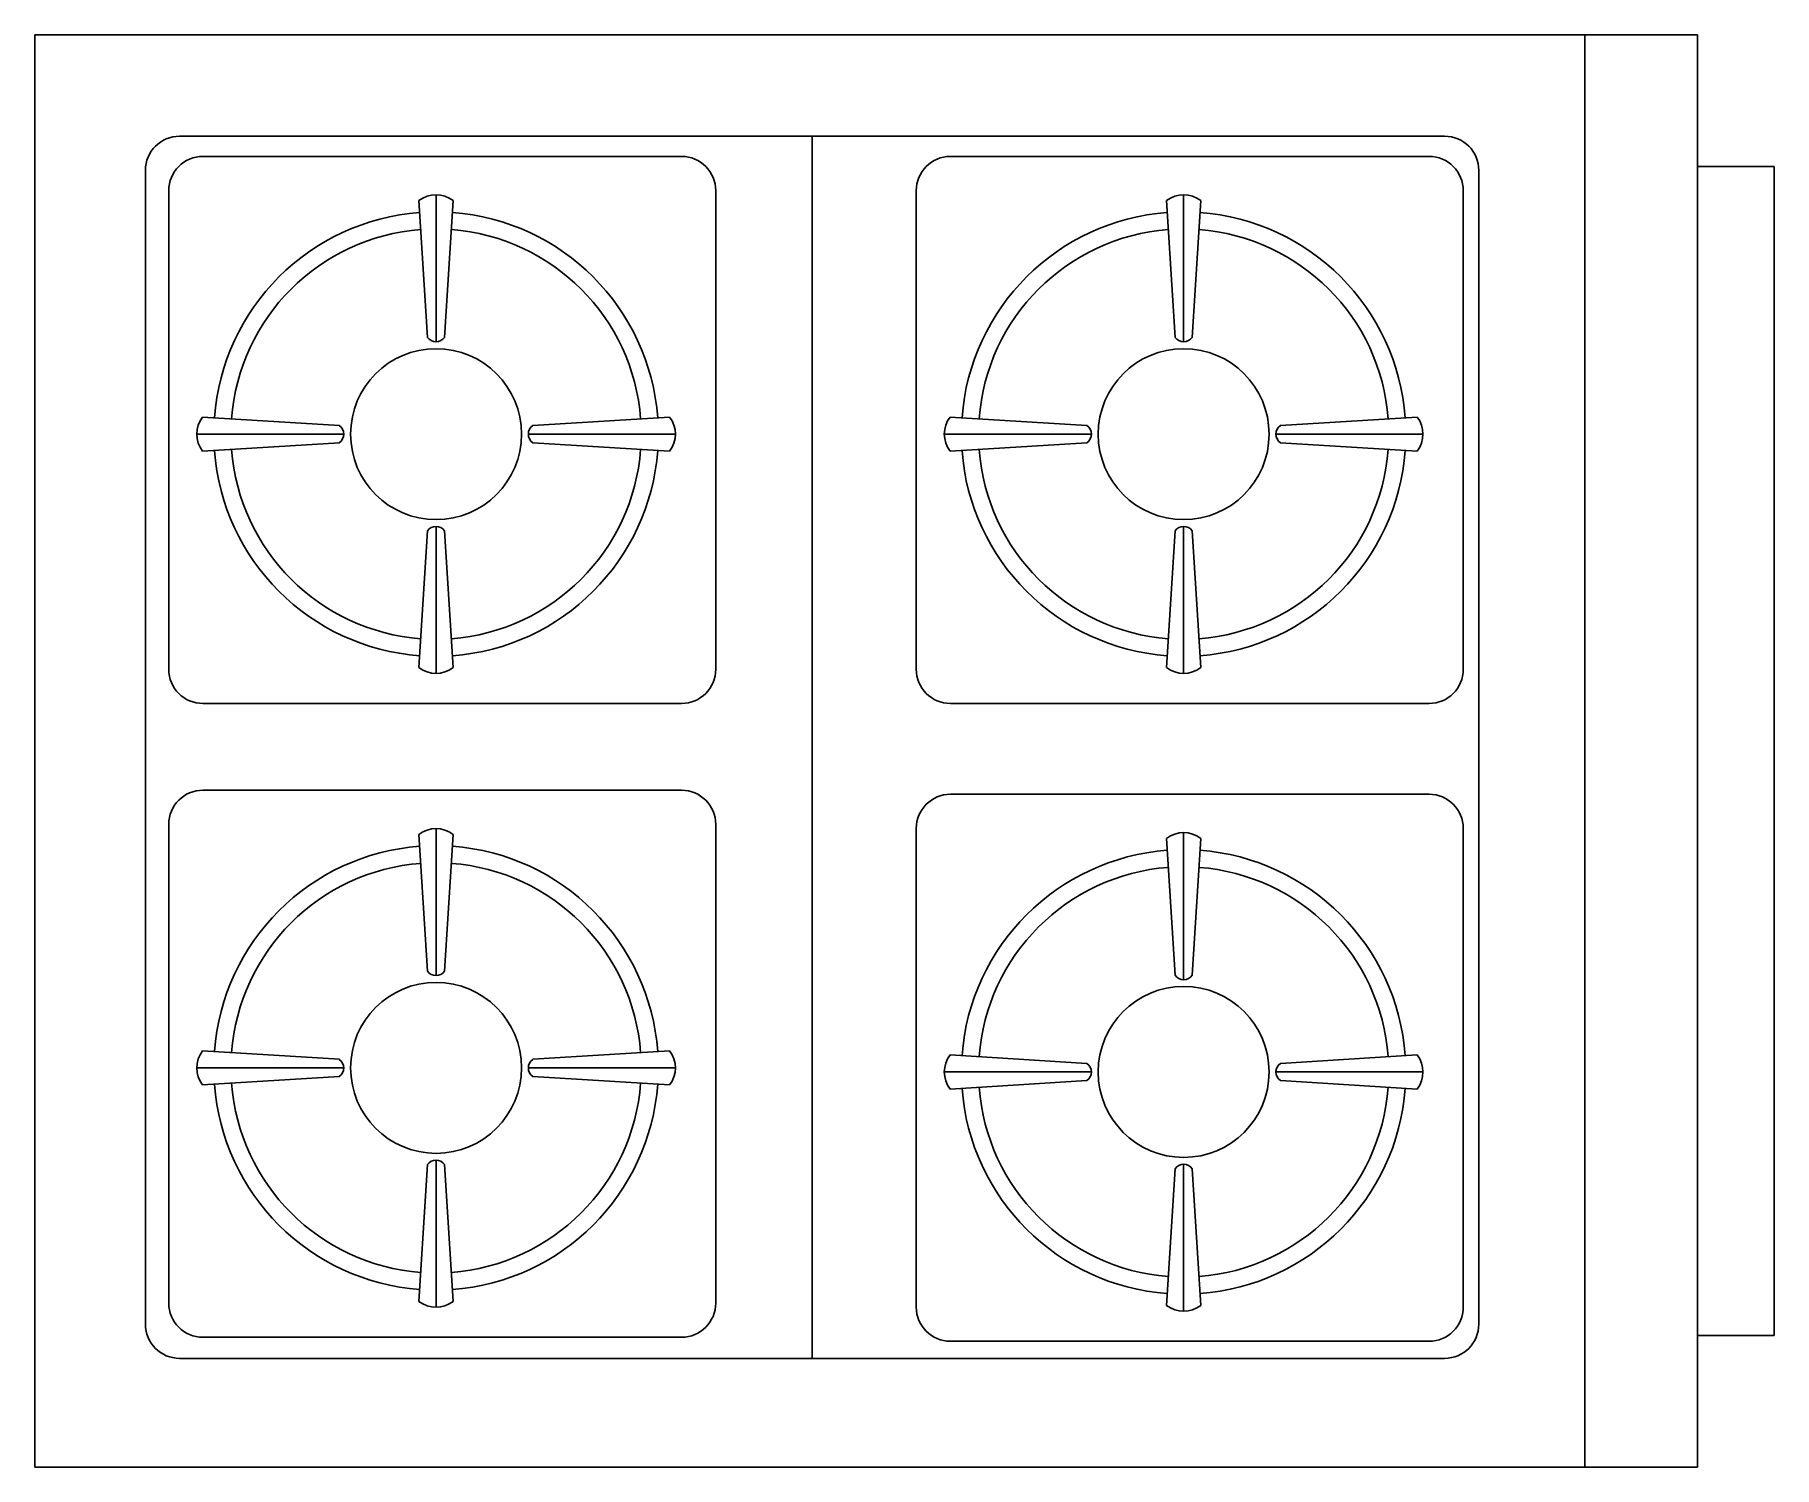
# Model space of a CAD drawing. Header units: millimetres. Extents: x -3023.093 to -3022.413, y 2895.425 to 2895.985.
import ezdxf

# ---------------------------------------------------------------- set-up
doc = ezdxf.new("R2010")
doc.units = ezdxf.units.MM
doc.header["$LTSCALE"] = 10
doc.layers.add('cozinha_fogões', color=2, linetype='Continuous')

msp = doc.modelspace()

# ---------------------------------------------------------------- linework, layer by layer
at = {"layer": 'cozinha_fogões'}
for p, q in [((-3022.44339, 2895.9853), (-3023.09339, 2895.9853)), ((-3023.09339, 2895.9853), (-3023.09339, 2895.4253)), ((-3022.48739, 2895.9853), (-3022.48739, 2895.4253)), ((-3022.44339, 2895.9853), (-3022.44339, 2895.4253)), ((-3022.44339, 2895.9338), (-3022.41339, 2895.9338)), ((-3022.41339, 2895.9338), (-3022.41339, 2895.4768)), ((-3022.41339, 2895.4768), (-3022.44339, 2895.4768)), ((-3022.44339, 2895.4253), (-3023.09339, 2895.4253))]:
    msp.add_line(p, q, dxfattribs=at)
at = {"layer": 'cozinha_fogões', "color": 1}
for p, q in [((-3023.03676, 2895.94566), (-3022.54223, 2895.94566)), ((-3022.78949, 2895.94566), (-3022.78949, 2895.46786)), ((-3022.84055, 2895.93773), (-3023.02767, 2895.93773)), ((-3022.5483, 2895.93773), (-3022.73541, 2895.93773)), ((-3023.05012, 2895.48123), (-3023.05012, 2895.93229)), ((-3022.52886, 2895.93229), (-3022.52886, 2895.48123)), ((-3023.04103, 2895.92437), (-3023.04103, 2895.73725)), ((-3022.82718, 2895.92437), (-3022.82718, 2895.73725)), ((-3022.74878, 2895.92437), (-3022.74878, 2895.73725)), ((-3022.53493, 2895.92437), (-3022.53493, 2895.73725)), ((-3022.9432, 2895.92046), (-3022.93986, 2895.867)), ((-3022.93651, 2895.92046), (-3022.93651, 2895.92274)), ((-3022.93651, 2895.92046), (-3022.93651, 2895.86526)), ((-3022.92983, 2895.92046), (-3022.93317, 2895.867)), ((-3022.65094, 2895.92046), (-3022.6476, 2895.867)), ((-3022.64426, 2895.92046), (-3022.64426, 2895.92274)), ((-3022.64426, 2895.92046), (-3022.64426, 2895.86526)), ((-3022.63758, 2895.92046), (-3022.64092, 2895.867)), ((-3023.0278, 2895.83587), (-3022.97433, 2895.83252)), ((-3022.84523, 2895.83587), (-3022.8987, 2895.83252)), ((-3022.73554, 2895.83587), (-3022.68208, 2895.83252)), ((-3022.55298, 2895.83587), (-3022.60644, 2895.83252)), ((-3023.0278, 2895.82918), (-3023.03007, 2895.82918)), ((-3023.0278, 2895.82918), (-3022.97259, 2895.82918)), ((-3022.84523, 2895.82918), (-3022.90044, 2895.82918)), ((-3022.84523, 2895.82918), (-3022.84295, 2895.82918)), ((-3022.73554, 2895.82918), (-3022.73782, 2895.82918)), ((-3022.73554, 2895.82918), (-3022.68033, 2895.82918)), ((-3022.55298, 2895.82918), (-3022.60819, 2895.82918)), ((-3022.55298, 2895.82918), (-3022.5507, 2895.82918)), ((-3023.0278, 2895.8225), (-3022.97433, 2895.82584)), ((-3022.84523, 2895.8225), (-3022.8987, 2895.82584)), ((-3022.73554, 2895.8225), (-3022.68208, 2895.82584)), ((-3022.55298, 2895.8225), (-3022.60644, 2895.82584)), ((-3022.9432, 2895.7379), (-3022.93986, 2895.79136)), ((-3022.93651, 2895.7379), (-3022.93651, 2895.79311)), ((-3022.92983, 2895.7379), (-3022.93317, 2895.79136)), ((-3022.65094, 2895.7379), (-3022.6476, 2895.79136)), ((-3022.64426, 2895.7379), (-3022.64426, 2895.79311)), ((-3022.63758, 2895.7379), (-3022.64092, 2895.79136)), ((-3022.93651, 2895.7379), (-3022.93651, 2895.73562)), ((-3022.64426, 2895.7379), (-3022.64426, 2895.73562)), ((-3022.84055, 2895.72388), (-3023.02767, 2895.72388)), ((-3022.5483, 2895.72388), (-3022.73541, 2895.72388)), ((-3022.84055, 2895.68997), (-3023.02767, 2895.68997)), ((-3022.5483, 2895.68838), (-3022.73541, 2895.68838)), ((-3023.04103, 2895.67661), (-3023.04103, 2895.48949)), ((-3022.9432, 2895.67271), (-3022.93986, 2895.61924)), ((-3022.93651, 2895.67271), (-3022.93651, 2895.67498)), ((-3022.93651, 2895.67271), (-3022.93651, 2895.6175)), ((-3022.92983, 2895.67271), (-3022.93317, 2895.61924)), ((-3022.82718, 2895.67661), (-3022.82718, 2895.48949)), ((-3022.74878, 2895.67501), (-3022.74878, 2895.48789)), ((-3022.64426, 2895.67111), (-3022.64426, 2895.67339)), ((-3022.53493, 2895.67501), (-3022.53493, 2895.48789)), ((-3022.65094, 2895.67111), (-3022.6476, 2895.61765)), ((-3022.64426, 2895.67111), (-3022.64426, 2895.6159)), ((-3022.63758, 2895.67111), (-3022.64092, 2895.61765)), ((-3023.0278, 2895.58811), (-3022.97433, 2895.58477)), ((-3022.84523, 2895.58811), (-3022.8987, 2895.58477)), ((-3022.73554, 2895.58651), (-3022.68208, 2895.58317)), ((-3022.55298, 2895.58651), (-3022.60644, 2895.58317)), ((-3023.0278, 2895.58142), (-3023.03007, 2895.58142)), ((-3023.0278, 2895.58142), (-3022.97259, 2895.58142)), ((-3023.0278, 2895.57474), (-3022.97433, 2895.57808)), ((-3022.84523, 2895.58142), (-3022.90044, 2895.58142)), ((-3022.84523, 2895.57474), (-3022.8987, 2895.57808)), ((-3022.84523, 2895.58142), (-3022.84295, 2895.58142)), ((-3022.73554, 2895.57983), (-3022.73782, 2895.57983)), ((-3022.73554, 2895.57983), (-3022.68033, 2895.57983)), ((-3022.73554, 2895.57315), (-3022.68208, 2895.57649)), ((-3022.55298, 2895.57983), (-3022.60819, 2895.57983)), ((-3022.55298, 2895.57315), (-3022.60644, 2895.57649)), ((-3022.55298, 2895.57983), (-3022.5507, 2895.57983)), ((-3022.9432, 2895.49014), (-3022.93986, 2895.54361)), ((-3022.93651, 2895.49014), (-3022.93651, 2895.54535)), ((-3022.92983, 2895.49014), (-3022.93317, 2895.54361)), ((-3022.65094, 2895.48855), (-3022.6476, 2895.54201)), ((-3022.64426, 2895.48855), (-3022.64426, 2895.54375)), ((-3022.63758, 2895.48855), (-3022.64092, 2895.54201)), ((-3022.93651, 2895.49014), (-3022.93651, 2895.48786)), ((-3022.64426, 2895.48855), (-3022.64426, 2895.48627)), ((-3022.84055, 2895.47612), (-3023.02767, 2895.47612)), ((-3022.5483, 2895.47453), (-3022.73541, 2895.47453)), ((-3022.54223, 2895.46786), (-3023.03676, 2895.46786))]:
    msp.add_line(p, q, dxfattribs=at)
for centre in [(-3022.93651, 2895.82918), (-3022.64426, 2895.82918), (-3022.93651, 2895.58142), (-3022.64426, 2895.57983)]:
    msp.add_circle(centre, 0.03341, dxfattribs=at)
for centre, radius, start, end in [((-3023.03676, 2895.93229), 0.01337, 90, 180), ((-3022.54223, 2895.93229), 0.01337, 0, 90), ((-3023.02767, 2895.92437), 0.01337, 90, 180), ((-3022.84055, 2895.92437), 0.01337, 0, 90), ((-3022.73541, 2895.92437), 0.01337, 90, 180), ((-3022.5483, 2895.92437), 0.01337, 0, 90), ((-3022.93651, 2895.9118), 0.01094, 52.34604, 127.65396), ((-3022.64426, 2895.9118), 0.01094, 52.34604, 127.65396), ((-3022.93651, 2895.82918), 0.08688, 94.21993, 175.78007), ((-3022.93651, 2895.82918), 0.08688, 4.21993, 85.78007), ((-3022.64426, 2895.82918), 0.08688, 94.21993, 175.78007), ((-3022.64426, 2895.82918), 0.08688, 4.21993, 85.78007), ((-3022.93651, 2895.82918), 0.08019, 94.27357, 175.72643), ((-3022.93651, 2895.82918), 0.08019, 4.27357, 85.72643), ((-3022.64426, 2895.82918), 0.08019, 94.27357, 175.72643), ((-3022.64426, 2895.82918), 0.08019, 4.27357, 85.72643), ((-3022.93651, 2895.86933), 0.00407, 214.84999, 325.15001), ((-3022.64426, 2895.86933), 0.00407, 214.84999, 325.15001), ((-3023.01913, 2895.82918), 0.01094, 142.34604, 217.65396), ((-3022.85389, 2895.82918), 0.01094, 322.34604, 37.65396), ((-3022.72688, 2895.82918), 0.01094, 142.34604, 217.65396), ((-3022.56164, 2895.82918), 0.01094, 322.34604, 37.65396), ((-3022.97666, 2895.82918), 0.00407, 304.84999, 55.15001), ((-3022.89637, 2895.82918), 0.00407, 124.84999, 235.15001), ((-3022.68441, 2895.82918), 0.00407, 304.84999, 55.15001), ((-3022.60412, 2895.82918), 0.00407, 124.84999, 235.15001), ((-3022.93651, 2895.82918), 0.08688, 184.21993, 265.78007), ((-3022.93651, 2895.82918), 0.08019, 184.27357, 265.72643), ((-3022.93651, 2895.82918), 0.08019, 274.27357, 355.72643), ((-3022.93651, 2895.82918), 0.08688, 274.21993, 355.78007), ((-3022.64426, 2895.82918), 0.08688, 184.21993, 265.78007), ((-3022.64426, 2895.82918), 0.08019, 184.27357, 265.72643), ((-3022.64426, 2895.82918), 0.08019, 274.27357, 355.72643), ((-3022.64426, 2895.82918), 0.08688, 274.21993, 355.78007), ((-3022.93651, 2895.78904), 0.00407, 34.84999, 145.15001), ((-3022.64426, 2895.78904), 0.00407, 34.84999, 145.15001), ((-3023.02767, 2895.73725), 0.01337, 180, 270), ((-3022.93651, 2895.74656), 0.01094, 232.34604, 307.65396), ((-3022.84055, 2895.73725), 0.01337, 270, 0), ((-3022.73541, 2895.73725), 0.01337, 180, 270), ((-3022.64426, 2895.74656), 0.01094, 232.34604, 307.65396), ((-3022.5483, 2895.73725), 0.01337, 270, 0), ((-3023.02767, 2895.67661), 0.01337, 90, 180), ((-3022.84055, 2895.67661), 0.01337, 0, 90), ((-3022.73541, 2895.67501), 0.01337, 90, 180), ((-3022.5483, 2895.67501), 0.01337, 0, 90), ((-3022.93651, 2895.66404), 0.01094, 52.34604, 127.65396), ((-3022.64426, 2895.66245), 0.01094, 52.34604, 127.65396), ((-3022.93651, 2895.58142), 0.08688, 94.21993, 175.78007), ((-3022.93651, 2895.58142), 0.08688, 4.21993, 85.78007), ((-3022.64426, 2895.57983), 0.08688, 94.21993, 175.78007), ((-3022.64426, 2895.57983), 0.08688, 4.21993, 85.78007), ((-3022.93651, 2895.58142), 0.08019, 94.27357, 175.72643), ((-3022.93651, 2895.58142), 0.08019, 4.27357, 85.72643), ((-3022.64426, 2895.57983), 0.08019, 94.27357, 175.72643), ((-3022.64426, 2895.57983), 0.08019, 4.27357, 85.72643), ((-3022.93651, 2895.62157), 0.00407, 214.84999, 325.15001), ((-3022.64426, 2895.61997), 0.00407, 214.84999, 325.15001), ((-3023.01913, 2895.58142), 0.01094, 142.34604, 217.65396), ((-3022.97666, 2895.58142), 0.00407, 304.84999, 55.15001), ((-3022.89637, 2895.58142), 0.00407, 124.84999, 235.15001), ((-3022.85389, 2895.58142), 0.01094, 322.34604, 37.65396), ((-3022.72688, 2895.57983), 0.01094, 142.34604, 217.65396), ((-3022.68441, 2895.57983), 0.00407, 304.84999, 55.15001), ((-3022.60412, 2895.57983), 0.00407, 124.84999, 235.15001), ((-3022.56164, 2895.57983), 0.01094, 322.34604, 37.65396), ((-3022.93651, 2895.58142), 0.08688, 184.21993, 265.78007), ((-3022.93651, 2895.58142), 0.08019, 184.27357, 265.72643), ((-3022.93651, 2895.58142), 0.08019, 274.27357, 355.72643), ((-3022.93651, 2895.58142), 0.08688, 274.21993, 355.78007), ((-3022.64426, 2895.57983), 0.08688, 184.21993, 265.78007), ((-3022.64426, 2895.57983), 0.08019, 184.27357, 265.72643), ((-3022.64426, 2895.57983), 0.08019, 274.27357, 355.72643), ((-3022.64426, 2895.57983), 0.08688, 274.21993, 355.78007), ((-3022.93651, 2895.54128), 0.00407, 34.84999, 145.15001), ((-3022.64426, 2895.53968), 0.00407, 34.84999, 145.15001), ((-3023.02767, 2895.48949), 0.01337, 180, 270), ((-3022.93651, 2895.4988), 0.01094, 232.34604, 307.65396), ((-3022.84055, 2895.48949), 0.01337, 270, 0), ((-3022.73541, 2895.48789), 0.01337, 180, 270), ((-3022.64426, 2895.49721), 0.01094, 232.34604, 307.65396), ((-3022.5483, 2895.48789), 0.01337, 270, 0), ((-3023.03676, 2895.48123), 0.01337, 180, 270), ((-3022.54223, 2895.48123), 0.01337, 270, 0)]:
    msp.add_arc(centre, radius, start, end, dxfattribs=at)

doc.saveas('drawing.dxf')
